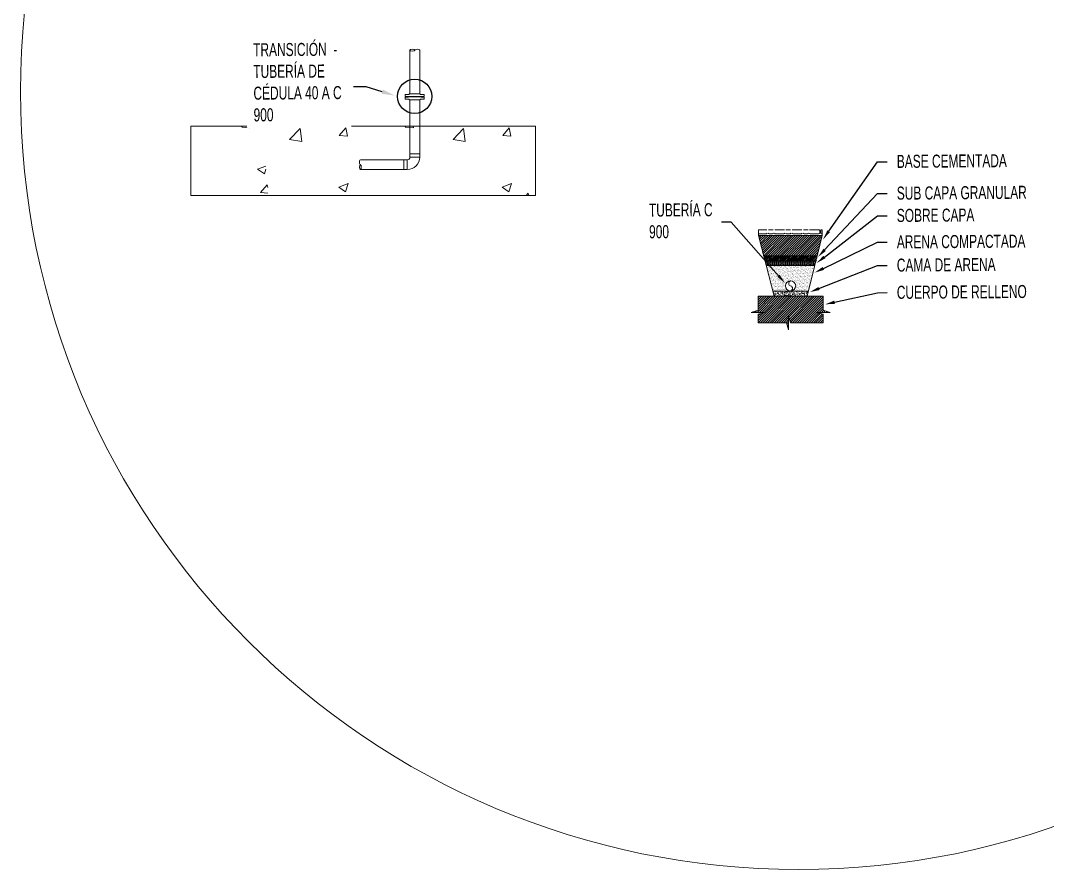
# Model space of a CAD drawing. Header units: millimetres. Extents: x 2471 to 2909, y 1327 to 1568.
# Drawn here: x 2771.79 to 2783.62, y 1398.44 to 1408.22 of the extents above; entities that cross this region are included whole.
import ezdxf
from ezdxf import colors
from ezdxf.entities.mleader import LeaderData, LeaderLine
from ezdxf.math import Vec2, Vec3

# ---------------------------------------------------------------- set-up
doc = ezdxf.new("R2010")
doc.units = ezdxf.units.MM
doc.layers.get('0').update_dxf_attribs({"color": 251, "lineweight": 9})
for name, color, linetype, lineweight in [('000 SOS 911 - ACCES. ACI', 7, 'Continuous', 9), ('000 SOS 911 - ACCESORIOS ACI', 3, 'Continuous', 9), ('000 SOS 911 TEXTOS', 5, 'Continuous', 25), ('000 SOS 911 TEXTOS ACI', 7, 'Continuous', 9), ('000 SOS 911 TUBERIA ACI', 3, 'Continuous', 9), ('MURO', 252, 'Continuous', 0)]:
    doc.layers.add(name, color=color, linetype=linetype, lineweight=lineweight)
doc.styles.add('PIPE', font='ARIALN.TTF', dxfattribs={"width": 0.8})
pattern_1 = [(37.50036, (2787.134512, 1389.948837), (-0.00094304, 0.028839893), [0, -0.02275073, 0, -0.025444894, 0, -0.024322326]), (7.50036, (2787.13451, 1389.948837), (0.02648902, 0.04224088), [0, -0.01227342, 0, -0.02050559, 0, -0.007857982]), (327.50036, (2787.116101, 1389.948837), (0.046611202, 8.4984e-05), [0, -0.007483792, 0, -0.026941653, 0, -0.035173825]), (317.50036, (2787.1161, 1389.948837), (0.04499439, 0.01313695), [0, -0.003741896, 0, -0.01766175, 0, -0.02020624])]

msp = doc.modelspace()

# ---------------------------------------------------------------- hatches: boundary and pattern name
h = msp.add_hatch()
h.set_pattern_fill('ANSI31', color=256, scale=0.005893, angle=0.0004, style=0)
h.set_pattern_definition([(45.00036, (2787.134512, 1389.88991), (-0.013229685, 0.013229517), [])])
h.paths.add_polyline_path([(2781.021, 1405.749), (2780.288, 1405.749), (2780.357, 1405.455), (2780.954, 1405.455)])
h = msp.add_hatch()
h.set_pattern_fill('ANSI31', scale=0.004714, angle=0.0004, style=0)
h.set_pattern_definition([(45.00036, (2787.134512, 1389.948837), (-0.010583748, 0.010583614), [])])
h.paths.add_polyline_path([(2780.954, 1405.514), (2780.357, 1405.514), (2780.371, 1405.455), (2780.941, 1405.455)])
h = msp.add_hatch()
h.set_pattern_fill('DOTS', color=34, scale=0.005893, angle=0.0004, style=0)
h.set_pattern_definition([(0.00036, (2787.134512, 1389.948837), (0.004677311, 0.00935477), [0, -0.0093547406])])
h.paths.add_polyline_path([(2780.941, 1405.455), (2780.371, 1405.455), (2780.383, 1405.402), (2780.929, 1405.402)])
h = msp.add_hatch()
h.set_pattern_fill('AR-SAND', color=256, scale=0.000589275, angle=0.0004, style=0)
h.set_pattern_definition(pattern_1)
h.paths.add_polyline_path([(2780.929, 1405.402), (2780.383, 1405.402), (2780.452, 1405.107), (2780.657, 1405.107, -0.414214), (2780.598, 1405.166, -1), (2780.716, 1405.166, -0.414214), (2780.657, 1405.107), (2780.862, 1405.107)])
h = msp.add_hatch()
h.set_pattern_fill('AR-SAND', color=256, scale=0.000589275, angle=0.0004, style=0)
h.set_pattern_definition(pattern_1)
h.paths.add_polyline_path([(2780.862, 1405.107), (2780.452, 1405.107), (2780.466, 1405.048), (2780.849, 1405.048)])
h = msp.add_hatch()
h.set_pattern_fill('ANSI31', color=56, scale=0.005893, angle=0.0004, style=0)
h.set_pattern_definition([(45.00036, (2787.134512, 1389.948837), (-0.013229685, 0.013229517), [])])
h.paths.add_polyline_path([(2781.031, 1405.048), (2780.283, 1405.048), (2780.283, 1404.886), (2780.203, 1404.862), (2780.362, 1404.862), (2780.283, 1404.839), (2780.283, 1404.742), (2780.611, 1404.742), (2780.634, 1404.662), (2780.634, 1404.821), (2780.657, 1404.742), (2781.031, 1404.742), (2781.031, 1404.839), (2780.952, 1404.862), (2781.111, 1404.862), (2781.031, 1404.886)])

# ---------------------------------------------------------------- linework, layer by layer
at = {"color": 1, "linetype": 'Continuous', "ltscale": 0.05}
for p, q in [((2776.272, 1407.381, 0), (2776.272, 1407.884, 0)), ((2776.385, 1407.381, 0), (2776.385, 1407.883, 0))]:
    msp.add_line(p, q, dxfattribs=at)
for p, q in [((2780.378, 1405.814), (2780.288, 1405.814)), ((2780.45, 1405.814), (2780.409, 1405.814)), ((2780.58, 1405.814), (2780.48, 1405.814)), ((2780.651, 1405.814), (2780.61, 1405.814)), ((2780.782, 1405.814), (2780.681, 1405.814)), ((2780.853, 1405.814), (2780.812, 1405.814)), ((2780.883, 1405.814), (2780.983, 1405.814)), ((2781.021, 1405.814), (2781.013, 1405.814)), ((2780.288, 1405.767), (2780.378, 1405.767)), ((2780.288, 1405.749), (2781.021, 1405.749)), ((2780.409, 1405.767), (2780.45, 1405.767)), ((2780.48, 1405.767), (2780.58, 1405.767)), ((2780.61, 1405.767), (2780.651, 1405.767)), ((2780.681, 1405.767), (2780.782, 1405.767)), ((2780.812, 1405.767), (2780.853, 1405.767)), ((2780.983, 1405.767), (2780.883, 1405.767)), ((2780.992, 1405.805), (2780.992, 1405.776)), ((2781.004, 1405.776), (2781.004, 1405.805)), ((2781.013, 1405.767), (2781.021, 1405.767)), ((2780.357, 1405.514), (2780.954, 1405.514)), ((2780.371, 1405.455), (2780.941, 1405.455)), ((2780.371, 1405.455), (2780.941, 1405.455)), ((2780.383, 1405.402), (2780.929, 1405.402)), ((2780.452, 1405.107), (2780.862, 1405.107)), ((2780.283, 1404.886), (2780.283, 1405.048)), ((2780.283, 1405.048), (2781.031, 1405.048)), ((2781.031, 1404.886), (2781.031, 1405.048)), ((2780.203, 1404.862), (2780.283, 1404.886)), ((2781.111, 1404.862), (2781.031, 1404.886)), ((2780.203, 1404.862), (2780.362, 1404.862)), ((2780.362, 1404.862), (2780.203, 1404.862)), ((2780.283, 1404.839), (2780.362, 1404.862)), ((2780.283, 1404.742), (2780.283, 1404.839)), ((2780.657, 1404.742), (2780.634, 1404.821)), ((2780.634, 1404.821), (2780.634, 1404.662)), ((2781.031, 1404.839), (2780.952, 1404.862)), ((2780.952, 1404.862), (2781.111, 1404.862)), ((2781.031, 1404.742), (2781.031, 1404.839)), ((2780.611, 1404.742), (2780.283, 1404.742)), ((2780.634, 1404.662), (2780.611, 1404.742)), ((2781.031, 1404.742), (2780.657, 1404.742))]:
    msp.add_line(p, q)
at = {"color": 1, "linetype": 'Continuous', "ltscale": 0.05, "elevation": 0}
msp.add_lwpolyline([(2776.263, 1407.381), (2776.39, 1407.381), (2776.39, 1407.371), (2776.435, 1407.371), (2776.435, 1407.349), (2776.401, 1407.349), (2776.401, 1407.348), (2776.253, 1407.348), (2776.253, 1407.349), (2776.219, 1407.349), (2776.219, 1407.372), (2776.263, 1407.372), (2776.263, 1407.381)], dxfattribs=at)
for points in [[(2780.288, 1405.814), (2780.288, 1405.749), (2780.466, 1405.048)], [(2781.021, 1405.814), (2781.021, 1405.749), (2780.849, 1405.048)]]:
    msp.add_lwpolyline(points)
for centre, start, end in [((2780.378, 1405.805), 45.0004, 90.0004), ((2780.409, 1405.805), 90.0004, 135.0004), ((2780.45, 1405.805), 45.0004, 90.0004), ((2780.48, 1405.805), 90.0004, 135.0004), ((2780.58, 1405.805), 45.0004, 90.0004), ((2780.61, 1405.805), 90.0004, 135.0004), ((2780.651, 1405.805), 45.0004, 90.0004), ((2780.681, 1405.805), 90.0004, 135.0004), ((2780.782, 1405.805), 45.0004, 90.0004), ((2780.812, 1405.805), 90.0004, 135.0004), ((2780.853, 1405.805), 45.0004, 90.0004), ((2780.883, 1405.805), 90.0004, 135.0004), ((2780.983, 1405.805), 0.0004, 90.0004), ((2781.013, 1405.805), 90.0004, 180.0004), ((2780.378, 1405.776), 270.0004, 0.0004), ((2780.409, 1405.776), 180.0004, 270.0004), ((2780.45, 1405.776), 270.0004, 0.0004), ((2780.48, 1405.776), 180.0004, 270.0004), ((2780.58, 1405.776), 270.0004, 0.0004), ((2780.61, 1405.776), 180.0004, 270.0004), ((2780.651, 1405.776), 270.0004, 0.0004), ((2780.681, 1405.776), 180.0004, 270.0004), ((2780.782, 1405.776), 270.0004, 0.0004), ((2780.812, 1405.776), 180.0004, 270.0004), ((2780.853, 1405.776), 270.0004, 0.0004), ((2780.883, 1405.776), 180.0004, 270.0004), ((2780.983, 1405.776), 270.0004, 0.0004), ((2781.013, 1405.776), 180.0004, 270.0004)]:
    msp.add_arc(centre, 0.00884, start, end)
at = {"color": 1, "linetype": 'Continuous', "ltscale": 0.05}
msp.add_ellipse((2776.3, 1407.883, 0), major_axis=(0.0283, 0), ratio=0.371093, dxfattribs=at)
msp.add_ellipse((2776.357, 1407.883, 0), major_axis=(0.0283, 0), ratio=0.371093, start_param=0, end_param=3.141601, dxfattribs=at)
at = {"layer": '000 SOS 911 - ACCES. ACI', "color": 6}
for p, q in [((2776.273, 1406.688, 0), (2776.273, 1407.31, 0)), ((2776.386, 1406.688, 0), (2776.386, 1407.309, 0)), ((2776.204, 1406.62, 0), (2775.702, 1406.62, 0)), ((2776.204, 1406.507, 0), (2775.701, 1406.507, 0))]:
    msp.add_line(p, q, dxfattribs=at)
at = {"layer": '000 SOS 911 - ACCES. ACI', "color": 6, "elevation": 0}
msp.add_lwpolyline([(2776.39, 1407.309), (2776.263, 1407.31), (2776.263, 1407.319), (2776.219, 1407.319), (2776.219, 1407.342), (2776.253, 1407.341), (2776.253, 1407.343), (2776.401, 1407.343), (2776.401, 1407.341), (2776.435, 1407.341), (2776.435, 1407.319), (2776.39, 1407.319), (2776.39, 1407.309)], dxfattribs=at)
for points in [[(2776.273, 1406.65), (2776.385, 1406.65), (2776.385, 1406.688), (2776.273, 1406.688)], [(2776.204, 1406.62), (2776.204, 1406.507), (2776.242, 1406.507), (2776.242, 1406.62)]]:
    msp.add_lwpolyline(points, close=True, dxfattribs=at)
at = {"layer": '000 SOS 911 - ACCES. ACI', "color": 6}
for radius, start in [(0.0303, 270.0497), (0.143, 270.0458)]:
    msp.add_arc((2776.242, 1406.65, 0), radius, start, 0.0497, dxfattribs=at)
msp.add_ellipse((2775.702, 1406.592, 0), major_axis=(0, 0.0283), ratio=0.371093, start_param=0, end_param=3.141601, dxfattribs=at)
msp.add_ellipse((2775.702, 1406.535, 0), major_axis=(0, 0.0283), ratio=0.371093, dxfattribs=at)
at = {"layer": '000 SOS 911 - ACCESORIOS ACI'}
msp.add_lwpolyline([(2780.657, 1405.222, 0.780776), (2780.657, 1405.166, -0.79515), (2780.657, 1405.111)], format="xyb", dxfattribs=at)
at = {"layer": '000 SOS 911 TEXTOS', "color": 5}
msp.add_circle((2776.327, 1407.35, 0), 0.198, dxfattribs=at)
at = {"layer": '000 SOS 911 TUBERIA ACI', "ltscale": 0.25}
msp.add_circle((2780.75, 1407.406), 8.963, dxfattribs=at)
at = {"layer": '000 SOS 911 TUBERIA ACI', "color": 6}
msp.add_circle((2780.657, 1405.166), 0.0589, dxfattribs=at)
at = {"layer": 'MURO'}
for p, q in [((2773.75, 1407.006), (2777.718, 1407.006)), ((2773.75, 1406.207), (2773.75, 1407.006)), ((2774.336, 1406.996), (2774.344, 1407.006)), ((2774.336, 1406.996), (2774.43, 1406.988)), ((2774.43, 1406.988), (2774.426, 1407.006)), ((2776.219, 1406.996), (2776.227, 1407.006)), ((2776.219, 1406.996), (2776.312, 1406.988)), ((2776.312, 1406.988), (2776.309, 1407.006)), ((2777.718, 1407.006), (2777.718, 1406.207)), ((2774.887, 1406.853), (2775.009, 1406.98)), ((2775.026, 1406.831), (2775.009, 1406.98)), ((2775.458, 1406.898), (2775.534, 1406.988)), ((2775.458, 1406.898), (2775.552, 1406.89)), ((2775.552, 1406.89), (2775.534, 1406.988)), ((2776.769, 1406.853), (2776.891, 1406.98)), ((2776.909, 1406.831), (2776.891, 1406.98)), ((2777.341, 1406.898), (2777.416, 1406.988)), ((2777.341, 1406.898), (2777.434, 1406.89)), ((2777.434, 1406.89), (2777.416, 1406.988)), ((2774.887, 1406.853), (2775.026, 1406.831)), ((2776.769, 1406.853), (2776.909, 1406.831)), ((2774.518, 1406.511), (2774.613, 1406.547)), ((2774.518, 1406.511), (2774.596, 1406.458)), ((2774.596, 1406.458), (2774.614, 1406.513)), ((2774.553, 1406.242), (2774.629, 1406.332)), ((2774.634, 1406.301), (2774.629, 1406.332)), ((2775.452, 1406.304), (2775.562, 1406.346)), ((2775.452, 1406.304), (2775.53, 1406.251)), ((2775.53, 1406.251), (2775.562, 1406.346)), ((2777.335, 1406.304), (2777.444, 1406.346)), ((2777.335, 1406.304), (2777.412, 1406.251)), ((2777.412, 1406.251), (2777.444, 1406.346)), ((2777.718, 1406.207), (2773.75, 1406.207)), ((2773.831, 1406.207), (2777.718, 1406.207)), ((2774.553, 1406.242), (2774.636, 1406.235)), ((2777.611, 1406.207), (2777.633, 1406.234)), ((2777.638, 1406.207), (2777.633, 1406.234))]:
    msp.add_line(p, q, dxfattribs=at)

# ---------------------------------------------------------------- next in the draw order: leaders
at = {"layer": '000 SOS 911 TEXTOS ACI'}
ml = msp.add_multileader_mtext('Standard', dxfattribs=at)
ml.set_content('TRANSICIÓN  - TUBERÍA DE CÉDULA 40 A C 900', color=256, style='PIPE')
ml.set_leader_properties(color=7)
ml.build(insert=Vec2(0, 0))
ml.multileader.update_dxf_attribs({"text_left_attachment_type": 2, "text_right_attachment_type": 2, "dogleg_length": 2, "arrow_head_size": 0.15})
ctx = ml.context
ctx.base_point, ctx.char_height, ctx.arrow_head_size, ctx.landing_gap_size, ctx.plane_origin, ctx.plane_x_axis, ctx.plane_y_axis = Vec3(2774.319, 1407.451), 0.15, 0.15, 0.15, Vec3(2776.532, 1406.665), Vec3(0.999976, 0.006884), Vec3(-0.006884, 0.999976)
ctx.left_attachment, ctx.right_attachment = 2, 2
notes = []
notes.append((ctx, [(0, (1, 1, 0), (2775.769, 1407.461), (-0.999976, -0.006884), 0.146, [(0, [(2776.096, 1407.36)], 0, [])])]))
ctx.mtext.insert, ctx.mtext.text_direction, ctx.mtext.rotation, ctx.mtext.width, ctx.mtext.defined_height, ctx.mtext.flow_direction = Vec3(2774.466, 1407.962), Vec3(0.999976, 0.006884), 0.006884, 1.05098, 0.558, 5
ctx.mtext.has_bg_fill, ctx.mtext.bg_color, ctx.mtext.bg_scale_factor, ctx.mtext.bg_transparency, ctx.mtext.use_window_bg_color = 1, -1027028792, 1.5, 0, 1
ml = msp.add_multileader_mtext('Standard', dxfattribs=at)
ml.set_content('BASE CEMENTADA', color=256, style='PIPE')
ml.set_leader_properties(color=7)
ml.build(insert=Vec2(0, 0))
ml.multileader.update_dxf_attribs({"text_left_attachment_type": 2, "text_right_attachment_type": 2, "dogleg_length": 2, "arrow_head_size": 0.113})
ctx = ml.context
ctx.base_point, ctx.char_height, ctx.arrow_head_size, ctx.landing_gap_size, ctx.plane_origin, ctx.plane_x_axis, ctx.plane_y_axis = Vec3(2781.768, 1406.597), 0.15, 0.113, 0.113, Vec3(2782.862, 1405.508), Vec3(0.999976, 0.006884), Vec3(-0.006884, 0.999976)
ctx.left_attachment, ctx.right_attachment = 2, 2
notes.append((ctx, [(1, (1, 1, 0), (2781.658, 1406.597), (0.999976, 0.006884), 0.11, [(0, [(2781.031, 1405.703)], 0, [])])]))
ctx.mtext.insert, ctx.mtext.text_direction, ctx.mtext.rotation, ctx.mtext.width, ctx.mtext.defined_height, ctx.mtext.flow_direction = Vec3(2781.88, 1406.676), Vec3(0.999976, 0.006884), 0.006884, 1.27908, 0.367, 5
ctx.mtext.has_bg_fill, ctx.mtext.bg_color, ctx.mtext.bg_scale_factor, ctx.mtext.bg_transparency, ctx.mtext.use_window_bg_color = 1, -1027028792, 1.5, 0, 1
ml = msp.add_multileader_mtext('Standard', dxfattribs=at)
ml.set_content('TUBERÍA C 900', color=256, style='PIPE')
ml.set_leader_properties(color=7)
ml.build(insert=Vec2(0, 0))
ml.multileader.update_dxf_attribs({"text_left_attachment_type": 2, "text_right_attachment_type": 2, "dogleg_length": 2, "arrow_head_size": 0.113})
ctx = ml.context
ctx.base_point, ctx.char_height, ctx.arrow_head_size, ctx.landing_gap_size, ctx.plane_origin, ctx.plane_x_axis, ctx.plane_y_axis = Vec3(2778.914, 1405.893), 0.15, 0.113, 0.113, Vec3(2780.545, 1405.303), Vec3(0.999976, 0.006884), Vec3(-0.006884, 0.999976)
ctx.left_attachment, ctx.right_attachment = 2, 2
notes.append((ctx, [(0, (1, 1, 0), (2779.973, 1405.9), (-0.999976, -0.006884), 0.11, [(0, [(2780.592, 1405.199)], 0, [])])]))
ctx.mtext.insert, ctx.mtext.text_direction, ctx.mtext.rotation, ctx.mtext.width, ctx.mtext.defined_height, ctx.mtext.flow_direction = Vec3(2779.025, 1406.115), Vec3(0.999976, 0.006884), 0.006884, 0.81637, 0.418, 5
ctx.mtext.has_bg_fill, ctx.mtext.bg_color, ctx.mtext.bg_scale_factor, ctx.mtext.bg_transparency, ctx.mtext.use_window_bg_color = 1, -1027028792, 1.5, 0, 1
for ctx, leaders in notes:
    for number, flags, end, landing, length, lines in leaders:
        leader = LeaderData()
        leader.index, (leader.has_last_leader_line, leader.has_dogleg_vector, leader.attachment_direction) = number, flags
        leader.last_leader_point, leader.dogleg_vector, leader.dogleg_length = Vec3(end), Vec3(landing), length
        for number, points, colour, breaks in lines:
            line = LeaderLine()
            line.index, line.vertices, line.color, line.breaks = number, Vec3.list(points), colors.encode_raw_color(colour), breaks
            leader.lines.append(line)
        ctx.leaders.append(leader)

# ---------------------------------------------------------------- next in the draw order: leaders
ml = msp.add_multileader_mtext('Standard', dxfattribs=at)
ml.set_content('SUB CAPA GRANULAR', color=256, style='PIPE')
ml.set_leader_properties(color=7)
ml.build(insert=Vec2(0, 0))
ml.multileader.update_dxf_attribs({"text_left_attachment_type": 2, "text_right_attachment_type": 2, "dogleg_length": 0.11, "arrow_head_size": 0.113})
ctx = ml.context
ctx.base_point, ctx.char_height, ctx.arrow_head_size, ctx.landing_gap_size, ctx.plane_origin, ctx.plane_x_axis, ctx.plane_y_axis = Vec3(2781.768, 1406.232), 0.15, 0.113, 0.113, Vec3(2782.862, 1405.335), Vec3(0.999976, 0.006884), Vec3(-0.006884, 0.999976)
ctx.left_attachment, ctx.right_attachment = 2, 2
notes = []
notes.append((ctx, [(1, (1, 1, 0), (2781.658, 1406.231), (0.999976, 0.006884), 0.11, [(0, [(2780.972, 1405.499)], 0, [])])]))
ctx.mtext.insert, ctx.mtext.text_direction, ctx.mtext.rotation, ctx.mtext.width, ctx.mtext.defined_height, ctx.mtext.flow_direction = Vec3(2781.88, 1406.31), Vec3(0.999976, 0.006884), 0.006884, 1.52059, 0.325, 5
ctx.mtext.has_bg_fill, ctx.mtext.bg_color, ctx.mtext.bg_scale_factor, ctx.mtext.bg_transparency, ctx.mtext.use_window_bg_color = 1, -1027028792, 1.5, 0, 1
for ctx, leaders in notes:
    for number, flags, end, landing, length, lines in leaders:
        leader = LeaderData()
        leader.index, (leader.has_last_leader_line, leader.has_dogleg_vector, leader.attachment_direction) = number, flags
        leader.last_leader_point, leader.dogleg_vector, leader.dogleg_length = Vec3(end), Vec3(landing), length
        for number, points, colour, breaks in lines:
            line = LeaderLine()
            line.index, line.vertices, line.color, line.breaks = number, Vec3.list(points), colors.encode_raw_color(colour), breaks
            leader.lines.append(line)
        ctx.leaders.append(leader)

# ---------------------------------------------------------------- next in the draw order: leaders
ml = msp.add_multileader_mtext('Standard', dxfattribs=at)
ml.set_content('SOBRE CAPA', color=256, style='PIPE')
ml.set_leader_properties(color=7)
ml.build(insert=Vec2(0, 0))
ml.multileader.update_dxf_attribs({"text_left_attachment_type": 2, "text_right_attachment_type": 2, "dogleg_length": 0.11, "arrow_head_size": 0.113})
ctx = ml.context
ctx.base_point, ctx.char_height, ctx.arrow_head_size, ctx.landing_gap_size, ctx.plane_origin, ctx.plane_x_axis, ctx.plane_y_axis = Vec3(2781.768, 1405.974), 0.15, 0.113, 0.113, Vec3(2782.862, 1405.162), Vec3(0.999976, 0.006884), Vec3(-0.006884, 0.999976)
ctx.left_attachment, ctx.right_attachment = 2, 2
notes = []
notes.append((ctx, [(1, (1, 1, 0), (2781.658, 1405.974), (0.999976, 0.006884), 0.11, [(0, [(2780.957, 1405.43)], 0, [])])]))
ctx.mtext.insert, ctx.mtext.text_direction, ctx.mtext.rotation, ctx.mtext.width, ctx.mtext.defined_height, ctx.mtext.flow_direction = Vec3(2781.88, 1406.053), Vec3(0.999976, 0.006884), 0.006884, 1.1444, 0.326, 5
ctx.mtext.has_bg_fill, ctx.mtext.bg_color, ctx.mtext.bg_scale_factor, ctx.mtext.bg_transparency, ctx.mtext.use_window_bg_color = 1, -1027028792, 1.5, 0, 1
for ctx, leaders in notes:
    for number, flags, end, landing, length, lines in leaders:
        leader = LeaderData()
        leader.index, (leader.has_last_leader_line, leader.has_dogleg_vector, leader.attachment_direction) = number, flags
        leader.last_leader_point, leader.dogleg_vector, leader.dogleg_length = Vec3(end), Vec3(landing), length
        for number, points, colour, breaks in lines:
            line = LeaderLine()
            line.index, line.vertices, line.color, line.breaks = number, Vec3.list(points), colors.encode_raw_color(colour), breaks
            leader.lines.append(line)
        ctx.leaders.append(leader)

# ---------------------------------------------------------------- next in the draw order: leaders
ml = msp.add_multileader_mtext('Standard', dxfattribs=at)
ml.set_content('ARENA COMPACTADA', color=256, style='PIPE')
ml.set_leader_properties(color=7)
ml.build(insert=Vec2(0, 0))
ml.multileader.update_dxf_attribs({"text_left_attachment_type": 2, "text_right_attachment_type": 2, "dogleg_length": 0.11, "arrow_head_size": 0.113})
ctx = ml.context
ctx.base_point, ctx.char_height, ctx.arrow_head_size, ctx.landing_gap_size, ctx.plane_origin, ctx.plane_x_axis, ctx.plane_y_axis = Vec3(2781.768, 1405.669), 0.15, 0.113, 0.113, Vec3(2782.862, 1404.988), Vec3(0.999976, 0.006884), Vec3(-0.006884, 0.999976)
ctx.left_attachment, ctx.right_attachment = 2, 2
notes = []
notes.append((ctx, [(1, (1, 1, 0), (2781.658, 1405.669), (0.999976, 0.006884), 0.11, [(0, [(2780.933, 1405.319)], 0, [])])]))
ctx.mtext.insert, ctx.mtext.text_direction, ctx.mtext.rotation, ctx.mtext.width, ctx.mtext.defined_height, ctx.mtext.flow_direction = Vec3(2781.88, 1405.748), Vec3(0.999976, 0.006884), 0.006884, 1.53698, 0.418, 5
ctx.mtext.has_bg_fill, ctx.mtext.bg_color, ctx.mtext.bg_scale_factor, ctx.mtext.bg_transparency, ctx.mtext.use_window_bg_color = 1, -1027028792, 1.5, 0, 1
for ctx, leaders in notes:
    for number, flags, end, landing, length, lines in leaders:
        leader = LeaderData()
        leader.index, (leader.has_last_leader_line, leader.has_dogleg_vector, leader.attachment_direction) = number, flags
        leader.last_leader_point, leader.dogleg_vector, leader.dogleg_length = Vec3(end), Vec3(landing), length
        for number, points, colour, breaks in lines:
            line = LeaderLine()
            line.index, line.vertices, line.color, line.breaks = number, Vec3.list(points), colors.encode_raw_color(colour), breaks
            leader.lines.append(line)
        ctx.leaders.append(leader)

# ---------------------------------------------------------------- next in the draw order: leaders
ml = msp.add_multileader_mtext('Standard', dxfattribs=at)
ml.set_content('CAMA DE ARENA', color=256, style='PIPE')
ml.set_leader_properties(color=7)
ml.build(insert=Vec2(0, 0))
ml.multileader.update_dxf_attribs({"text_left_attachment_type": 2, "text_right_attachment_type": 2, "dogleg_length": 0.11, "arrow_head_size": 0.113})
ctx = ml.context
ctx.base_point, ctx.char_height, ctx.arrow_head_size, ctx.landing_gap_size, ctx.plane_origin, ctx.plane_x_axis, ctx.plane_y_axis = Vec3(2781.768, 1405.403), 0.15, 0.113, 0.113, Vec3(2782.862, 1404.815), Vec3(0.999976, 0.006884), Vec3(-0.006884, 0.999976)
ctx.left_attachment, ctx.right_attachment = 2, 2
notes = []
notes.append((ctx, [(1, (1, 1, 0), (2781.658, 1405.402), (0.999976, 0.006884), 0.11, [(0, [(2780.879, 1405.095)], 0, [])])]))
ctx.mtext.insert, ctx.mtext.text_direction, ctx.mtext.rotation, ctx.mtext.width, ctx.mtext.defined_height, ctx.mtext.flow_direction = Vec3(2781.88, 1405.481), Vec3(0.999976, 0.006884), 0.006884, 1.17026, 0.418, 5
ctx.mtext.has_bg_fill, ctx.mtext.bg_color, ctx.mtext.bg_scale_factor, ctx.mtext.bg_transparency, ctx.mtext.use_window_bg_color = 1, -1027028792, 1.5, 0, 1
for ctx, leaders in notes:
    for number, flags, end, landing, length, lines in leaders:
        leader = LeaderData()
        leader.index, (leader.has_last_leader_line, leader.has_dogleg_vector, leader.attachment_direction) = number, flags
        leader.last_leader_point, leader.dogleg_vector, leader.dogleg_length = Vec3(end), Vec3(landing), length
        for number, points, colour, breaks in lines:
            line = LeaderLine()
            line.index, line.vertices, line.color, line.breaks = number, Vec3.list(points), colors.encode_raw_color(colour), breaks
            leader.lines.append(line)
        ctx.leaders.append(leader)

# ---------------------------------------------------------------- next in the draw order: leaders
ml = msp.add_multileader_mtext('Standard', dxfattribs=at)
ml.set_content('CUERPO DE RELLENO', color=256, style='PIPE')
ml.set_leader_properties(color=7)
ml.build(insert=Vec2(0, 0))
ml.multileader.update_dxf_attribs({"text_left_attachment_type": 2, "text_right_attachment_type": 2, "dogleg_length": 0.11, "arrow_head_size": 0.113})
ctx = ml.context
ctx.base_point, ctx.char_height, ctx.arrow_head_size, ctx.landing_gap_size, ctx.plane_origin, ctx.plane_x_axis, ctx.plane_y_axis = Vec3(2781.768, 1405.088), 0.15, 0.113, 0.113, Vec3(2782.862, 1404.641), Vec3(0.999976, 0.006884), Vec3(-0.006884, 0.999976)
ctx.left_attachment, ctx.right_attachment = 2, 2
notes = []
notes.append((ctx, [(1, (1, 1, 0), (2781.658, 1405.088), (0.999976, 0.006884), 0.11, [(0, [(2781.054, 1404.954)], 0, [])])]))
ctx.mtext.insert, ctx.mtext.text_direction, ctx.mtext.rotation, ctx.mtext.width, ctx.mtext.defined_height, ctx.mtext.flow_direction = Vec3(2781.88, 1405.167), Vec3(0.999976, 0.006884), 0.006884, 1.53005, 0.418, 5
ctx.mtext.has_bg_fill, ctx.mtext.bg_color, ctx.mtext.bg_scale_factor, ctx.mtext.bg_transparency, ctx.mtext.use_window_bg_color = 1, -1027028792, 1.5, 0, 1
for ctx, leaders in notes:
    for number, flags, end, landing, length, lines in leaders:
        leader = LeaderData()
        leader.index, (leader.has_last_leader_line, leader.has_dogleg_vector, leader.attachment_direction) = number, flags
        leader.last_leader_point, leader.dogleg_vector, leader.dogleg_length = Vec3(end), Vec3(landing), length
        for number, points, colour, breaks in lines:
            line = LeaderLine()
            line.index, line.vertices, line.color, line.breaks = number, Vec3.list(points), colors.encode_raw_color(colour), breaks
            leader.lines.append(line)
        ctx.leaders.append(leader)

doc.saveas('drawing.dxf')
